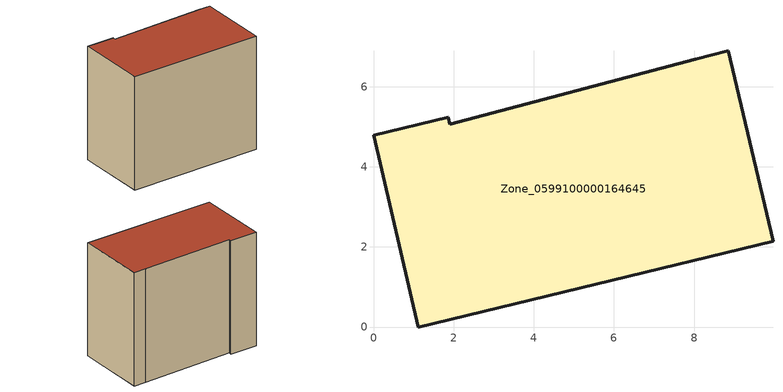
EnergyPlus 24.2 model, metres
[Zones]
Zone_0599100000164645
 floor ground (C_G): 0,4.79 1.86,5.23 1.9,5.06 8.04,6.68 8.86,6.89 9.97,2.14 1.12,0 z0
 wall outside (C_F): 9.97,2.14 8.86,6.89 8.04,6.68 1.9,5.06 1.86,5.23 0,4.79 1.12,0 9.97,2.14 z0:7.72
 roof outside (C_R): 1.86,5.23 0,4.79 1.12,0 9.97,2.14 8.86,6.89 8.04,6.68 1.9,5.06 z7.72
[BUILDING]
Pand.0599100000164645: North Axis=0; Terrain=City; Loads Convergence Tolerance Value=0.04; Temperature Convergence Tolerance Value=0.4; Solar Distribution=FullExterior; Maximum Number of Warmup Days=25; Minimum Number of Warmup Days=1
[Site:Location]
Rotterdam.The.Hague.AP_ZH_NLD Design_Conditions: Latitude=51.96; Longitude=4.45; Time Zone=1; Elevation=-4.5
[SITE:GROUNDTEMPERATURE:BUILDINGSURFACE]
18, 18, 18, 18, 18, 18, 18, 18, 18, 18, 18, 18
[MATERIAL] Thermal Absorptance=0.9; Solar Absorptance=0.7; Visible Absorptance=0.7
Name | Roughness | Thickness | Conductivity | Density | Specific Heat
G.TI.1946 | MediumSmooth | 0.15 | 1 | 540 | 1210
F.TI.1946 | Rough | 0.3 | 0.857143 | 1920 | 840
R.TI.1946 | MediumRough | 0.2 | 0.1 | 1500 | 1000
[CONSTRUCTION]
C_G: G.TI.1946
C_F: F.TI.1946
C_R: R.TI.1946
[ZONE]
Zone_0599100000164645: Type=1; Multiplier=1; Ceiling Height=Autocalculate; Volume=Autocalculate; Floor Area=autocalculate; Part of Total Floor Area=Yes
[ZONEINFILTRATION:DESIGNFLOWRATE]
Infil_Zone_0599100000164645: Zone or ZoneList or Space or SpaceList=Zone_0599100000164645; Schedule=AlwaysOn; Design Flow Rate Calculation Method=Flow/Area; Flow Rate per Floor Area=0.003; Constant Term Coefficient=1; Temperature Term Coefficient=0; Velocity Term Coefficient=0; Velocity Squared Term Coefficient=0
[HVACTEMPLATE:ZONE:IDEALLOADSAIRSYSTEM]
Zone_0599100000164645: Maximum Heating Supply Air Temperature=50; Minimum Cooling Supply Air Temperature=13; Maximum Heating Supply Air Humidity Ratio=0.0156; Minimum Cooling Supply Air Humidity Ratio=0.0077; Heating Limit=NoLimit; Cooling Limit=NoLimit; Dehumidification Control Type=ConstantSensibleHeatRatio; Cooling Sensible Heat Ratio=0.7; Dehumidification Setpoint=60; Humidification Control Type=None; Humidification Setpoint=30; Outdoor Air Method=None; Outdoor Air Flow Rate per Person=0.00944; Outdoor Air Flow Rate per Zone Floor Area=0; Outdoor Air Flow Rate per Zone=0; Demand Controlled Ventilation Type=None; Outdoor Air Economizer Type=NoEconomizer; Heat Recovery Type=None; Sensible Heat Recovery Effectiveness=0.7; Latent Heat Recovery Effectiveness=0.65
[ZONECONTROL:THERMOSTAT]
ThermostatControl_Zone_0599100000164645: Zone or ZoneList=Zone_0599100000164645; Control Type Schedule=DualSetpointControlType; Control 1=Thermostat_Zone_0599100000164645; Temperature Difference Between Cutout And Setpoint=0
[THERMOSTATSETPOINT:DUALSETPOINT]
Thermostat_Zone_0599100000164645: Heating Setpoint Temperature Schedule=HeatingSetpoint_Zone_0599100000164645; Cooling Setpoint Temperature Schedule=CoolingSetpoint_Zone_0599100000164645
[SCHEDULE:COMPACT]
HeatingSetpoint_Zone_0599100000164645: Through: 12/31, For: AllDays, Until: 24:00, 21
CoolingSetpoint_Zone_0599100000164645: Through: 12/31, For: AllDays, Until: 24:00, 24
DualSetpointControlType: Through: 12/31, For: AllDays, Until: 24:00, 4
AlwaysOn: Through: 12/31, For: AllDays, Until: 24:00, 1
